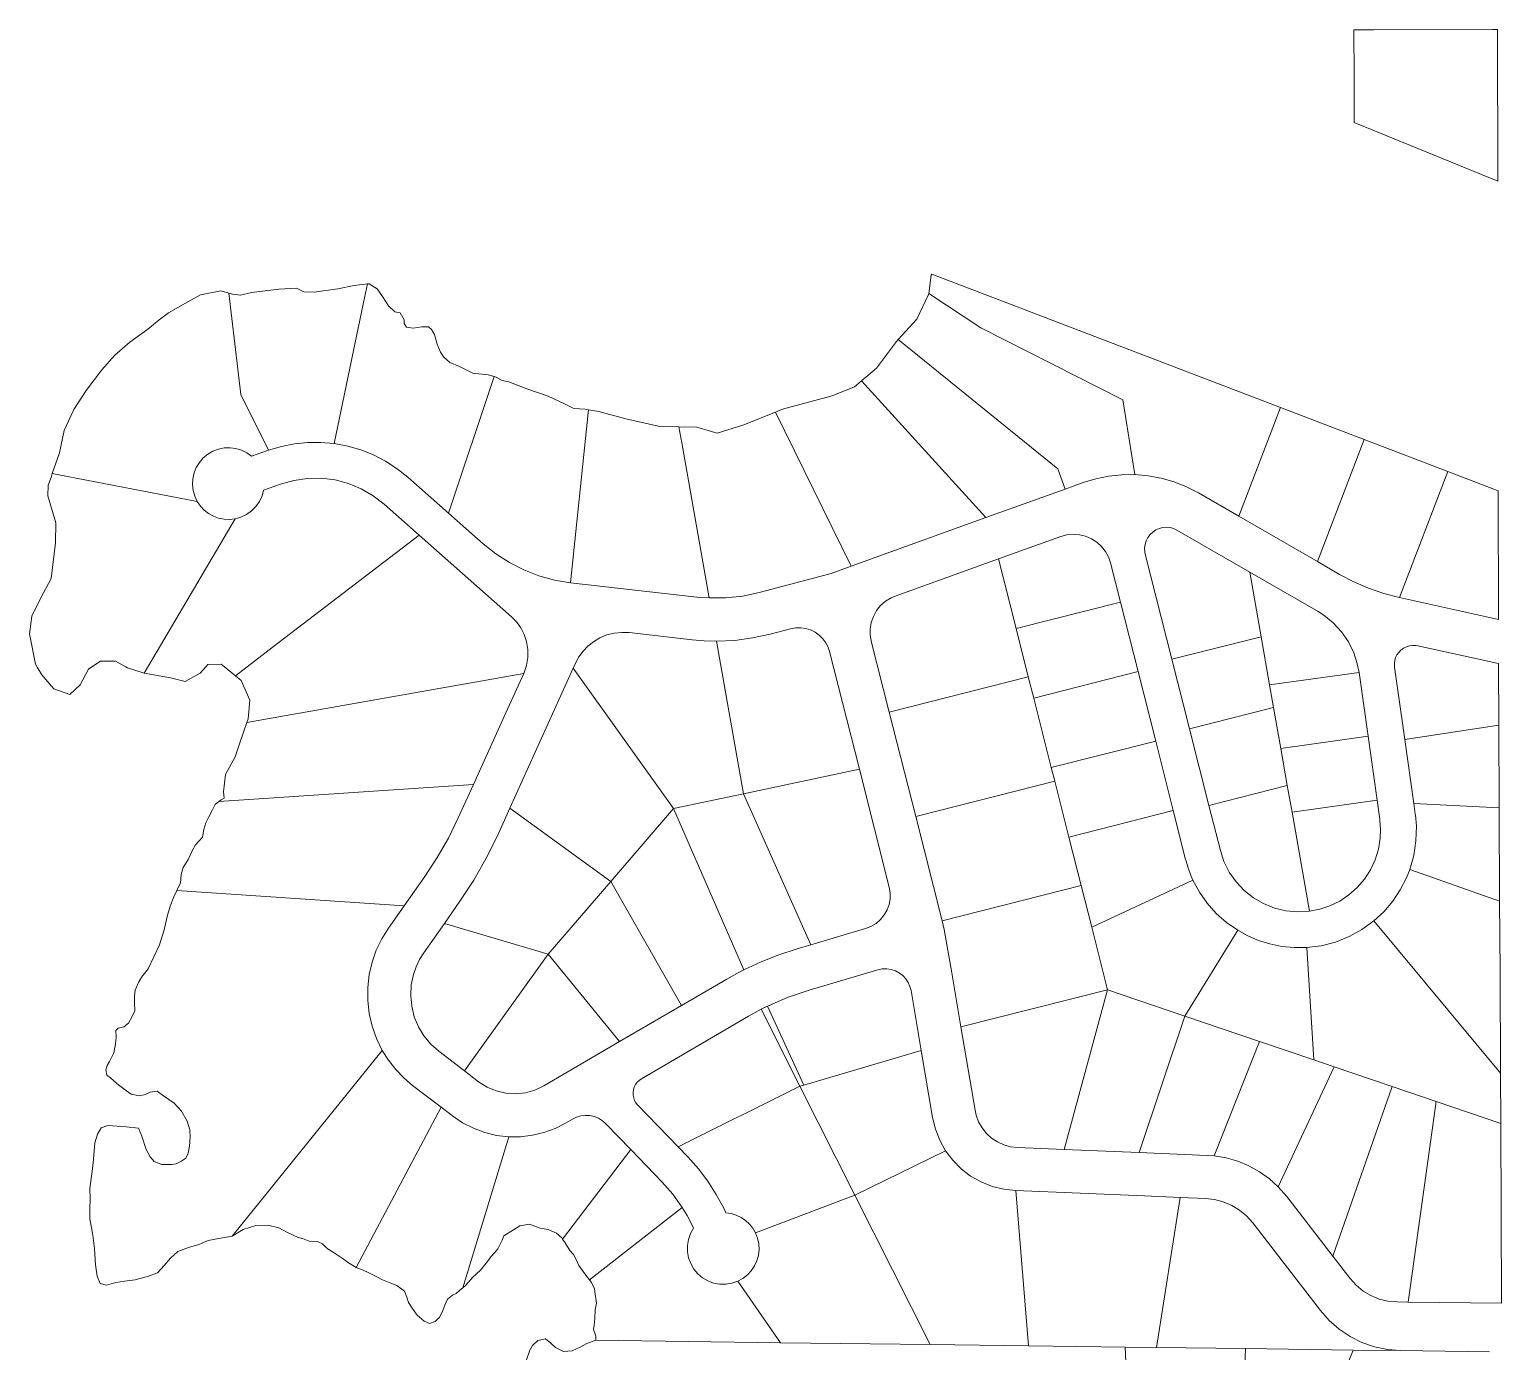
# Model space of a CAD drawing. Header units: feet. Extents: x 2741712 to 2750472, y 1004852 to 1013442.
# Drawn here: x 2746811 to 2748863, y 1011599 to 1013442 of the extents above; entities that cross this region are included whole.
import ezdxf

# ---------------------------------------------------------------- set-up
doc = ezdxf.new("R2010")
doc.units = ezdxf.units.FT
doc.header["$LTSCALE"] = 0.015
doc.header["$MEASUREMENT"] = 0
doc.layers.add('Carver County Parcels', color=7, linetype='Continuous')

msp = doc.modelspace()

# ---------------------------------------------------------------- linework, layer by layer
at = {"layer": 'Carver County Parcels', "lineweight": 5, "ltscale": 100}
for p, q in [((2748685.3, 1013441.9), (2748657.4, 1013441.9)), ((2748657.4, 1013441.9), (2748657.5, 1013377.4)), ((2748850.4, 1013442.2), (2748685.3, 1013441.9)), ((2748685.3, 1013441.9), (2748685.3, 1013441.9)), ((2748857.4, 1013442.2), (2748850.4, 1013442.2)), ((2748857.8, 1013230.8), (2748857.4, 1013442.2)), ((2748657.5, 1013377.4), (2748657.6, 1013312.4)), ((2748657.6, 1013312.4), (2748857.8, 1013230.8)), ((2748068.2, 1013099.6), (2748064.7, 1013074.1)), ((2748069, 1013101), (2748068.2, 1013099.6)), ((2748554.9, 1012915.3), (2748069, 1013101)), ((2747078, 1013077.7), (2747049.9, 1013072.2)), ((2747089.4, 1013074.5), (2747078, 1013077.7)), ((2747159, 1013080.4), (2747120.7, 1013075.7)), ((2747183.5, 1013081.6), (2747159, 1013080.4)), ((2747193.8, 1013076.6), (2747183.5, 1013081.6)), ((2747208.4, 1013075.8), (2747193.8, 1013076.6)), ((2747241.1, 1013080.6), (2747208.4, 1013075.8)), ((2747263.9, 1013085.3), (2747241.1, 1013080.6)), ((2747282.6, 1013087.4), (2747263.9, 1013085.3)), ((2747277.1, 1013061.4), (2747282.6, 1013087.4)), ((2747284.9, 1013087.7), (2747282.6, 1013087.4)), ((2747295.9, 1013080.5), (2747284.9, 1013087.7)), ((2747303.4, 1013069.9), (2747295.9, 1013080.5)), ((2747032, 1013062.6), (2747005.4, 1013047.2)), ((2747049.9, 1013072.2), (2747032, 1013062.6)), ((2747089.4, 1013074.5), (2747089.4, 1013074.5)), ((2747094.4, 1013073.1), (2747089.4, 1013074.5)), ((2747089.4, 1013074.5), (2747105.9, 1012933.4)), ((2747105.6, 1013071.7), (2747094.4, 1013073.1)), ((2747120.7, 1013075.7), (2747105.6, 1013071.7)), ((2747236.2, 1012865), (2747277.1, 1013061.4)), ((2747311.9, 1013057.1), (2747303.4, 1013069.9)), ((2747320.8, 1013048.5), (2747311.9, 1013057.1)), ((2748064.5, 1013072.7), (2748048.1, 1013038.3)), ((2748064.7, 1013074.1), (2748064.5, 1013072.7)), ((2748064.7, 1013074.1), (2748137.6, 1013026.5)), ((2746992, 1013037.3), (2746976.3, 1013024.3)), ((2747005.4, 1013047.2), (2746992, 1013037.3)), ((2747328, 1013047.3), (2747320.8, 1013048.5)), ((2747333.5, 1013037.4), (2747328, 1013047.3)), ((2747333.8, 1013032.2), (2747333.5, 1013037.4)), ((2748048.1, 1013038.3), (2748022.4, 1013010.2)), ((2746976.3, 1013024.3), (2746951.5, 1013006.3)), ((2747336.9, 1013027.1), (2747333.8, 1013032.2)), ((2747346.4, 1013026), (2747336.9, 1013027.1)), ((2747358.4, 1013027.7), (2747346.4, 1013026)), ((2747367.4, 1013027.9), (2747358.4, 1013027.7)), ((2747371.7, 1013024.2), (2747367.4, 1013027.9)), ((2747375.8, 1013016.9), (2747371.7, 1013024.2)), ((2747379.5, 1013003.4), (2747375.8, 1013016.9)), ((2748335.4, 1012925.9), (2748137.6, 1013026.5)), ((2746951.5, 1013006.3), (2746930.6, 1012988.2)), ((2747384.3, 1012992.6), (2747379.5, 1013003.4)), ((2748019.7, 1013007.1), (2747992, 1012969.9)), ((2748022.4, 1013010.2), (2748019.7, 1013007.1)), ((2748244.8, 1012829.7), (2748022.4, 1013010.2)), ((2746930.6, 1012988.2), (2746912.3, 1012967.8)), ((2747387.1, 1012988.1), (2747384.3, 1012992.6)), ((2747388.3, 1012986.1), (2747387.1, 1012988.1)), ((2747397.4, 1012978.2), (2747388.3, 1012986.1)), ((2747410.8, 1012972.2), (2747397.4, 1012978.2)), ((2746912.3, 1012967.8), (2746890.6, 1012938.9)), ((2747458.9, 1012958.5), (2747395.4, 1012767.9)), ((2747429.2, 1012962.9), (2747410.8, 1012972.2)), ((2747450.6, 1012961), (2747429.2, 1012962.9)), ((2747458.9, 1012958.5), (2747450.6, 1012961)), ((2747461.9, 1012957.6), (2747458.9, 1012958.5)), ((2747458.9, 1012958.5), (2747458.9, 1012958.5)), ((2747470.2, 1012952.9), (2747461.9, 1012957.6)), ((2747479.5, 1012951), (2747470.2, 1012952.9)), ((2747992, 1012969.9), (2747971.1, 1012952.3)), ((2746890.6, 1012938.9), (2746873.3, 1012912.3)), ((2747105.9, 1012933.4), (2747144.7, 1012855.6)), ((2747504.8, 1012941.1), (2747479.5, 1012951)), ((2747534.2, 1012931.2), (2747504.8, 1012941.1)), ((2747961.4, 1012944.1), (2747930.1, 1012931.6)), ((2747971.1, 1012952.3), (2747961.4, 1012944.1)), ((2748144.6, 1012761.7), (2747971.1, 1012952.3)), ((2746873.3, 1012912.3), (2746859.9, 1012883.3)), ((2747557.3, 1012920.4), (2747534.2, 1012931.2)), ((2747570.1, 1012913.7), (2747557.3, 1012920.4)), ((2747586, 1012912.7), (2747570.1, 1012913.7)), ((2747590.6, 1012911.9), (2747586, 1012912.7)), ((2747590.6, 1012911.9), (2747590.2, 1012907.7)), ((2747605, 1012909.7), (2747590.6, 1012911.9)), ((2747590.6, 1012911.9), (2747590.6, 1012911.9)), ((2747861.2, 1012912.7), (2747851.2, 1012908.7)), ((2747930.1, 1012931.6), (2747861.2, 1012912.7)), ((2748335.4, 1012925.9), (2748352, 1012821.7)), ((2748554.9, 1012915.3), (2748496.8, 1012763.8)), ((2748671.7, 1012870.7), (2748554.9, 1012915.3)), ((2748554.9, 1012915.3), (2748554.9, 1012915.3)), ((2747565.7, 1012671), (2747590.2, 1012907.7)), ((2747642.8, 1012899.4), (2747605, 1012909.7)), ((2747689.8, 1012888.6), (2747642.8, 1012899.4)), ((2747851.2, 1012908.7), (2747805.8, 1012890.6)), ((2747956.8, 1012694), (2747851.2, 1012908.7)), ((2746859.9, 1012883.3), (2746853.3, 1012852.2)), ((2747716.7, 1012888.2), (2747689.8, 1012888.6)), ((2747716.7, 1012888.2), (2747716.7, 1012888.2)), ((2747741.5, 1012887.8), (2747716.7, 1012888.2)), ((2747716.7, 1012888.2), (2747720.6, 1012865.9)), ((2747769.7, 1012879.4), (2747741.5, 1012887.8)), ((2747805.8, 1012890.6), (2747769.7, 1012879.4)), ((2748606.4, 1012700.6), (2748671.7, 1012870.7)), ((2748671.7, 1012870.7), (2748671.7, 1012870.7)), ((2748788.5, 1012826.1), (2748671.7, 1012870.7)), ((2746853.3, 1012852.2), (2746843.3, 1012823.1)), ((2747053.6, 1012844.9), (2747060, 1012850.1)), ((2747060, 1012850.1), (2747067.1, 1012854.3)), ((2747067.1, 1012854.3), (2747074.8, 1012857.2)), ((2747074.8, 1012857.2), (2747082.8, 1012858.9)), ((2747082.8, 1012858.9), (2747091, 1012859.1)), ((2747091, 1012859.1), (2747099.2, 1012858.1)), ((2747099.2, 1012858.1), (2747107.1, 1012855.7)), ((2747107.1, 1012855.7), (2747114.4, 1012852)), ((2747114.4, 1012852), (2747121.1, 1012847.2)), ((2747121.1, 1012847.2), (2747144.7, 1012855.6)), ((2747144.7, 1012855.6), (2747162.5, 1012861)), ((2747162.5, 1012861), (2747180.7, 1012864.6)), ((2747180.7, 1012864.6), (2747199.2, 1012866.5)), ((2747199.2, 1012866.5), (2747217.7, 1012866.6)), ((2747217.7, 1012866.6), (2747236.2, 1012865)), ((2747236.2, 1012865), (2747236.2, 1012865)), ((2747236.2, 1012865), (2747255, 1012861.5)), ((2747255, 1012861.5), (2747273.3, 1012856.2)), ((2747273.3, 1012856.2), (2747291, 1012849.1)), ((2747720.6, 1012865.9), (2747758.6, 1012649.8)), ((2747040.9, 1012824), (2747044, 1012831.6)), ((2747044, 1012831.6), (2747048.3, 1012838.7)), ((2747048.3, 1012838.7), (2747053.6, 1012844.9)), ((2747291, 1012849.1), (2747307.9, 1012840.3)), ((2747307.9, 1012840.3), (2747323.9, 1012829.9)), ((2747323.9, 1012829.9), (2747338.8, 1012818)), ((2748254.9, 1012801.4), (2748244.8, 1012829.7)), ((2748244.8, 1012829.7), (2748244.8, 1012829.7)), ((2746841.6, 1012817.9), (2746837.4, 1012806.8)), ((2746843.3, 1012823.1), (2746841.6, 1012817.9)), ((2746852.6, 1012821.3), (2746843.3, 1012823.1)), ((2747045.3, 1012784.2), (2746852.6, 1012821.3)), ((2747038.7, 1012807.8), (2747039.1, 1012816)), ((2747039.1, 1012816), (2747040.9, 1012824)), ((2747179.9, 1012813.7), (2747161.4, 1012808.5)), ((2747199, 1012816.4), (2747179.9, 1012813.7)), ((2747218.2, 1012816.6), (2747199, 1012816.4)), ((2747237.3, 1012814.2), (2747218.2, 1012816.6)), ((2747256, 1012809.2), (2747237.3, 1012814.2)), ((2747273.8, 1012801.9), (2747256, 1012809.2)), ((2747338.8, 1012818), (2747395.4, 1012767.9)), ((2748254.9, 1012801.4), (2748280.1, 1012810.5)), ((2748280.1, 1012810.5), (2748297.6, 1012815.9)), ((2748297.6, 1012815.9), (2748315.5, 1012819.6)), ((2748315.5, 1012819.6), (2748333.7, 1012821.5)), ((2748333.7, 1012821.5), (2748352, 1012821.7)), ((2748352, 1012821.7), (2748370.6, 1012820.1)), ((2748352, 1012821.7), (2748352, 1012821.7)), ((2748370.6, 1012820.1), (2748388.9, 1012816.7)), ((2748388.9, 1012816.7), (2748406.9, 1012811.6)), ((2748406.9, 1012811.6), (2748424.2, 1012804.7)), ((2748721, 1012650.2), (2748788.5, 1012826.1)), ((2748858.5, 1012799.3), (2748788.5, 1012826.1)), ((2748788.5, 1012826.1), (2748788.5, 1012826.1)), ((2746837.4, 1012806.8), (2746837.1, 1012792.3)), ((2746837.1, 1012792.3), (2746848.4, 1012754.7)), ((2747039.6, 1012799.6), (2747038.7, 1012807.8)), ((2747041.8, 1012791.7), (2747039.6, 1012799.6)), ((2747045.3, 1012784.2), (2747041.8, 1012791.7)), ((2747135.6, 1012791.9), (2747131.9, 1012784.1)), ((2747137.8, 1012800.1), (2747135.6, 1012791.9)), ((2747161.4, 1012808.5), (2747137.8, 1012800.1)), ((2747290.4, 1012792.3), (2747273.8, 1012801.9)), ((2747305.7, 1012780.5), (2747290.4, 1012792.3)), ((2748144.6, 1012761.7), (2748254.9, 1012801.4)), ((2748424.2, 1012804.7), (2748440.8, 1012796.2)), ((2748440.8, 1012796.2), (2748496.8, 1012763.8)), ((2748858.8, 1012619.7), (2748858.5, 1012799.3)), ((2748858.5, 1012799.3), (2748858.5, 1012799.3)), ((2747049.7, 1012777.9), (2747045.3, 1012784.2)), ((2747045.3, 1012784.2), (2747045.3, 1012784.2)), ((2747055, 1012772.2), (2747049.7, 1012777.9)), ((2747061.1, 1012767.5), (2747055, 1012772.2)), ((2747121, 1012771), (2747114, 1012766.1)), ((2747127, 1012777.1), (2747121, 1012771)), ((2747131.9, 1012784.1), (2747127, 1012777.1)), ((2747354.4, 1012737.5), (2747305.7, 1012780.5)), ((2746848.4, 1012754.7), (2746847.9, 1012726.5)), ((2747098, 1012760.1), (2746983.5, 1012565.5)), ((2747067.8, 1012763.8), (2747061.1, 1012767.5)), ((2747075.1, 1012761.1), (2747067.8, 1012763.8)), ((2747082.6, 1012759.6), (2747075.1, 1012761.1)), ((2747090.3, 1012759.2), (2747082.6, 1012759.6)), ((2747098, 1012760.1), (2747090.3, 1012759.2)), ((2747106.2, 1012762.4), (2747098, 1012760.1)), ((2747114, 1012766.1), (2747106.2, 1012762.4)), ((2747395.4, 1012767.9), (2747443.7, 1012725.3)), ((2747956.8, 1012694), (2748144.6, 1012761.7)), ((2748144.6, 1012761.7), (2748144.6, 1012761.7)), ((2748390.9, 1012747.9), (2748385.9, 1012746.6)), ((2748396, 1012748.3), (2748390.9, 1012747.9)), ((2748401.1, 1012747.8), (2748396, 1012748.3)), ((2748406.1, 1012746.4), (2748401.1, 1012747.8)), ((2748496.8, 1012763.8), (2748606.4, 1012700.6)), ((2747354.4, 1012737.5), (2747151.7, 1012581.9)), ((2747354.4, 1012737.5), (2747354.4, 1012737.5)), ((2747483.5, 1012623.3), (2747354.4, 1012737.5)), ((2748248.7, 1012735.4), (2748162, 1012704.2)), ((2748257.3, 1012737.7), (2748248.7, 1012735.4)), ((2748266.1, 1012738.6), (2748257.3, 1012737.7)), ((2748274.9, 1012737.9), (2748266.1, 1012738.6)), ((2748283.5, 1012735.9), (2748274.9, 1012737.9)), ((2748291.6, 1012732.4), (2748283.5, 1012735.9)), ((2748299, 1012727.6), (2748291.6, 1012732.4)), ((2748305.6, 1012721.6), (2748299, 1012727.6)), ((2748367.8, 1012729.4), (2748366.3, 1012724.4)), ((2748370.1, 1012734), (2748367.8, 1012729.4)), ((2748373.2, 1012738.1), (2748370.1, 1012734)), ((2748376.9, 1012741.7), (2748373.2, 1012738.1)), ((2748381.2, 1012744.5), (2748376.9, 1012741.7)), ((2748385.9, 1012746.6), (2748381.2, 1012744.5)), ((2748410.8, 1012744.2), (2748406.1, 1012746.4)), ((2748512.1, 1012685.7), (2748410.8, 1012744.2)), ((2746847.9, 1012726.5), (2746841.9, 1012676.9)), ((2747443.7, 1012725.3), (2747461.3, 1012711.2)), ((2747461.3, 1012711.2), (2747480.4, 1012699)), ((2748311, 1012714.7), (2748305.6, 1012721.6)), ((2748315.3, 1012706.9), (2748311, 1012714.7)), ((2748318.2, 1012698.5), (2748315.3, 1012706.9)), ((2748366.3, 1012724.4), (2748365.7, 1012719.3)), ((2748365.7, 1012719.3), (2748366, 1012714.2)), ((2748366, 1012714.2), (2748366.6, 1012710.8)), ((2748366.6, 1012710.8), (2748403.7, 1012564.3)), ((2747480.4, 1012699), (2747500.5, 1012688.8)), ((2747500.5, 1012688.8), (2747521.6, 1012680.6)), ((2747928.6, 1012683.9), (2747956.8, 1012694)), ((2747956.8, 1012694), (2747956.8, 1012694)), ((2748162, 1012704.2), (2748017.9, 1012652.3)), ((2748186.5, 1012607.3), (2748162, 1012704.2)), ((2748331.9, 1012644.1), (2748318.2, 1012698.5)), ((2748606.4, 1012700.6), (2748637.4, 1012682.7)), ((2746841.9, 1012676.9), (2746827.3, 1012649.9)), ((2747521.6, 1012680.6), (2747543.4, 1012674.7)), ((2747543.4, 1012674.7), (2747565.7, 1012671)), ((2747565.7, 1012671), (2747741.7, 1012651.1)), ((2747828.6, 1012657.4), (2747928.6, 1012683.9)), ((2748607.4, 1012630.7), (2748512.1, 1012685.7)), ((2748512.1, 1012685.7), (2748528, 1012595.8)), ((2748512.1, 1012685.7), (2748512.1, 1012685.7)), ((2748637.4, 1012682.7), (2748657.3, 1012672.2)), ((2748657.3, 1012672.2), (2748677.9, 1012663.2)), ((2746827.3, 1012649.9), (2746814.6, 1012624.3)), ((2747741.7, 1012651.1), (2747758.6, 1012649.8)), ((2747758.6, 1012649.8), (2747782.2, 1012650)), ((2747782.2, 1012650), (2747805.6, 1012652.5)), ((2747805.6, 1012652.5), (2747828.6, 1012657.4)), ((2748004.7, 1012645.3), (2747997.8, 1012639.2)), ((2748012.5, 1012650), (2748004.7, 1012645.3)), ((2748017.9, 1012652.3), (2748012.5, 1012650)), ((2748677.9, 1012663.2), (2748699.2, 1012655.9)), ((2748699.2, 1012655.9), (2748721, 1012650.2)), ((2748721, 1012650.2), (2748858.8, 1012619.7)), ((2746814.6, 1012624.3), (2746811.4, 1012599.8)), ((2747992.1, 1012632.1), (2747987.6, 1012624.1)), ((2747997.8, 1012639.2), (2747992.1, 1012632.1)), ((2748186.5, 1012607.3), (2748331.9, 1012644.1)), ((2748356.5, 1012547.2), (2748331.9, 1012644.1)), ((2748331.9, 1012644.1), (2748331.9, 1012644.1)), ((2748615.5, 1012625.6), (2748607.4, 1012630.7)), ((2748628.6, 1012615), (2748615.5, 1012625.6)), ((2747490.6, 1012616.1), (2747483.5, 1012623.3)), ((2747496.5, 1012607.9), (2747490.6, 1012616.1)), ((2747501.1, 1012598.9), (2747496.5, 1012607.9)), ((2747872.3, 1012606.9), (2747844, 1012599.4)), ((2747879.3, 1012608.2), (2747872.3, 1012606.9)), ((2747886.4, 1012608.3), (2747879.3, 1012608.2)), ((2747893.5, 1012607.3), (2747886.4, 1012608.3)), ((2747900.2, 1012605.2), (2747893.5, 1012607.3)), ((2747906.6, 1012602), (2747900.2, 1012605.2)), ((2747984.6, 1012615.5), (2747983.2, 1012606.4)), ((2747983.2, 1012606.4), (2747983.2, 1012598.3)), ((2747987.6, 1012624.1), (2747984.6, 1012615.5)), ((2748186.5, 1012607.3), (2748186.5, 1012607.3)), ((2748186.5, 1012607.3), (2748203.6, 1012539.8)), ((2748640.1, 1012602.6), (2748628.6, 1012615)), ((2746811.4, 1012599.8), (2746812.4, 1012595.1)), ((2746812.4, 1012595.1), (2746820, 1012557.7)), ((2747504.3, 1012589.3), (2747501.1, 1012598.9)), ((2747506.2, 1012578.1), (2747504.3, 1012589.3)), ((2747597.6, 1012588.8), (2747589.9, 1012582.7)), ((2747606.6, 1012594.2), (2747597.6, 1012588.8)), ((2747616.3, 1012598.2), (2747606.6, 1012594.2)), ((2747626.5, 1012600.7), (2747616.3, 1012598.2)), ((2747636.9, 1012601.8), (2747626.5, 1012600.7)), ((2747647.4, 1012601.4), (2747636.9, 1012601.8)), ((2747734.9, 1012591.5), (2747647.4, 1012601.4)), ((2747752, 1012590), (2747734.9, 1012591.5)), ((2747769.2, 1012589.6), (2747752, 1012590)), ((2747794.4, 1012590.7), (2747769.2, 1012589.6)), ((2747806.7, 1012376.8), (2747769.2, 1012589.6)), ((2747769.2, 1012589.6), (2747769.2, 1012589.6)), ((2747819.4, 1012594), (2747794.4, 1012590.7)), ((2747844, 1012599.4), (2747819.4, 1012594)), ((2747912.3, 1012597.8), (2747906.6, 1012602)), ((2747917.4, 1012592.8), (2747912.3, 1012597.8)), ((2747921.5, 1012587), (2747917.4, 1012592.8)), ((2747924.5, 1012581.2), (2747921.5, 1012587)), ((2747983.2, 1012598.3), (2747984.5, 1012590.4)), ((2747984.5, 1012590.4), (2747984.7, 1012589.7)), ((2747984.7, 1012589.7), (2748009.8, 1012490.7)), ((2748403.7, 1012564.3), (2748528, 1012595.8)), ((2748528, 1012595.8), (2748539.8, 1012528.5)), ((2748649.7, 1012588.7), (2748640.1, 1012602.6)), ((2748657.1, 1012573.5), (2748649.7, 1012588.7)), ((2748739.2, 1012583.7), (2748734.8, 1012583.1)), ((2748743.7, 1012583.6), (2748739.2, 1012583.7)), ((2748746.4, 1012583.1), (2748743.7, 1012583.6)), ((2746971.4, 1012545), (2746983.5, 1012565.5)), ((2747098.8, 1012541.3), (2747151.7, 1012581.9)), ((2747504.2, 1012555.4), (2747506.1, 1012566.7)), ((2747506.1, 1012566.7), (2747506.2, 1012578.1)), ((2747577.3, 1012567.6), (2747572.7, 1012559)), ((2747583.1, 1012575.6), (2747577.3, 1012567.6)), ((2747589.9, 1012582.7), (2747583.1, 1012575.6)), ((2747926.5, 1012575), (2747924.5, 1012581.2)), ((2747968.1, 1012410.9), (2747926.5, 1012575)), ((2748403.7, 1012564.3), (2748428.3, 1012467.4)), ((2748661.6, 1012560), (2748657.1, 1012573.5)), ((2748715.5, 1012566.6), (2748714.3, 1012562.5)), ((2748717.4, 1012570.4), (2748715.5, 1012566.6)), ((2748719.8, 1012573.9), (2748717.4, 1012570.4)), ((2748722.9, 1012577.1), (2748719.8, 1012573.9)), ((2748726.5, 1012579.8), (2748722.9, 1012577.1)), ((2748730.5, 1012581.8), (2748726.5, 1012579.8)), ((2748734.8, 1012583.1), (2748730.5, 1012581.8)), ((2748858.9, 1012558.2), (2748746.4, 1012583.1)), ((2746820, 1012557.7), (2746822.4, 1012553.4)), ((2746822.4, 1012553.4), (2746828.6, 1012542.4)), ((2746828.6, 1012542.4), (2746845.3, 1012523.1)), ((2746882.1, 1012528.6), (2746893.7, 1012550.3)), ((2746893.7, 1012550.3), (2746898.5, 1012553.6)), ((2746898.5, 1012553.6), (2746910.6, 1012561.7)), ((2746910.6, 1012561.7), (2746931.3, 1012561.5)), ((2746931.3, 1012561.5), (2746946, 1012553.7)), ((2746946, 1012553.7), (2746948.2, 1012552.5)), ((2746948.2, 1012552.5), (2746969.8, 1012545.3)), ((2746969.8, 1012545.3), (2746971.4, 1012545)), ((2746971.4, 1012545), (2747008, 1012538.3)), ((2747028.7, 1012533.5), (2747049.3, 1012544.8)), ((2747049.3, 1012544.8), (2747057.4, 1012553.9)), ((2747057.4, 1012553.9), (2747060.2, 1012557.1)), ((2747060.2, 1012557.1), (2747078.7, 1012557.6)), ((2747078.7, 1012557.6), (2747083.1, 1012554)), ((2747083.1, 1012554), (2747098.8, 1012541.3)), ((2747500.4, 1012544.7), (2747179.9, 1012487.7)), ((2747475.4, 1012489.6), (2747500.4, 1012544.7)), ((2747569.4, 1012551.7), (2747481.1, 1012356.7)), ((2747500.4, 1012544.7), (2747504.2, 1012555.4)), ((2747500.4, 1012544.7), (2747500.4, 1012544.7)), ((2747572.7, 1012559), (2747569.4, 1012551.7)), ((2747708.9, 1012356.1), (2747569.4, 1012551.7)), ((2748211.1, 1012510.3), (2748356.5, 1012547.2)), ((2748381.1, 1012450.2), (2748356.5, 1012547.2)), ((2748356.5, 1012547.2), (2748356.5, 1012547.2)), ((2748539.8, 1012528.5), (2748664.5, 1012546.1)), ((2748664.5, 1012546.1), (2748661.6, 1012560)), ((2748677.1, 1012457), (2748664.5, 1012546.1)), ((2748664.5, 1012546.1), (2748664.5, 1012546.1)), ((2748714.3, 1012562.5), (2748713.8, 1012558.3)), ((2748713.8, 1012558.3), (2748713.9, 1012554)), ((2748713.9, 1012554), (2748714, 1012553.1)), ((2748714, 1012553.1), (2748728.2, 1012452.3)), ((2748859.4, 1012472.3), (2748858.9, 1012558.2)), ((2746845.3, 1012523.1), (2746867.7, 1012515.4)), ((2746867.7, 1012515.4), (2746882.1, 1012528.6)), ((2747008, 1012538.3), (2747028.7, 1012533.5)), ((2747098.8, 1012541.3), (2747106.7, 1012534.9)), ((2747106.7, 1012534.9), (2747118.4, 1012507.2)), ((2748009.8, 1012490.7), (2748203.6, 1012539.8)), ((2748211.1, 1012510.3), (2748203.6, 1012539.8)), ((2748545.4, 1012497), (2748539.8, 1012528.5)), ((2748539.8, 1012528.5), (2748539.8, 1012528.5)), ((2747118.4, 1012507.2), (2747116.1, 1012481.1)), ((2748235.6, 1012413.4), (2748211.1, 1012510.3)), ((2748211.1, 1012510.3), (2748211.1, 1012510.3)), ((2747114.4, 1012476), (2747179.9, 1012487.7)), ((2747116.1, 1012481.1), (2747114.4, 1012476)), ((2747430.1, 1012389.6), (2747475.4, 1012489.6)), ((2747475.4, 1012489.6), (2747475.4, 1012489.6)), ((2748009.8, 1012490.7), (2748046.6, 1012345.3)), ((2748428.3, 1012467.4), (2748545.4, 1012497)), ((2748555.5, 1012439.8), (2748545.4, 1012497)), ((2747114.4, 1012476), (2747105.2, 1012449)), ((2748428.3, 1012467.4), (2748455.3, 1012360.7)), ((2748728.2, 1012452.3), (2748859.4, 1012472.3)), ((2748859.9, 1012357.3), (2748859.4, 1012472.3)), ((2748859.4, 1012472.3), (2748859.4, 1012472.3)), ((2747105.2, 1012449), (2747098, 1012428.1)), ((2748381.1, 1012450.2), (2748235.6, 1012413.4)), ((2748405.6, 1012353.3), (2748381.1, 1012450.2)), ((2748381.1, 1012450.2), (2748381.1, 1012450.2)), ((2748555.5, 1012439.8), (2748677.1, 1012457)), ((2748555.5, 1012439.8), (2748564.5, 1012388.4)), ((2748555.5, 1012439.8), (2748555.5, 1012439.8)), ((2748689.6, 1012367.9), (2748677.1, 1012457)), ((2748677.1, 1012457), (2748677.1, 1012457)), ((2748728.2, 1012452.3), (2748740.8, 1012363.2)), ((2747098, 1012428.1), (2747084.9, 1012403.5)), ((2747084.9, 1012403.5), (2747082, 1012379.6)), ((2747806.7, 1012376.8), (2747968.1, 1012410.9)), ((2748009.7, 1012246.8), (2747968.1, 1012410.9)), ((2747968.1, 1012410.9), (2747968.1, 1012410.9)), ((2748240.5, 1012394.4), (2748235.6, 1012413.4)), ((2747430.1, 1012389.6), (2747075.5, 1012366)), ((2747082, 1012379.6), (2747083, 1012370.9)), ((2747409.1, 1012343.2), (2747430.1, 1012389.6)), ((2748240.5, 1012394.4), (2748046.6, 1012345.3)), ((2748260.2, 1012316.5), (2748240.5, 1012394.4)), ((2748564.5, 1012388.4), (2748455.3, 1012360.7)), ((2748571.1, 1012351.2), (2748564.5, 1012388.4)), ((2747070.4, 1012361.9), (2747066.2, 1012353.4)), ((2747075.5, 1012366), (2747070.4, 1012361.9)), ((2747078.6, 1012368.4), (2747075.5, 1012366)), ((2747083, 1012370.9), (2747078.6, 1012368.4)), ((2747806.7, 1012376.8), (2747708.9, 1012356.1)), ((2747900.4, 1012166.5), (2747806.7, 1012376.8)), ((2748455.3, 1012360.7), (2748471.3, 1012297.7)), ((2748689.6, 1012367.9), (2748571.1, 1012351.2)), ((2748689.6, 1012367.9), (2748689.6, 1012367.9)), ((2748693.4, 1012341.4), (2748689.6, 1012367.9)), ((2748859.9, 1012357.3), (2748740.8, 1012363.2)), ((2748740.8, 1012363.2), (2748742.9, 1012348.4)), ((2747061.4, 1012344.5), (2747057.2, 1012336.1)), ((2747066.2, 1012353.4), (2747061.4, 1012344.5)), ((2747395.3, 1012315), (2747409.1, 1012343.2)), ((2747481.1, 1012356.7), (2747463.7, 1012318.4)), ((2747621.5, 1012254.6), (2747481.1, 1012356.7)), ((2747708.9, 1012356.1), (2747621.5, 1012254.6)), ((2747806.9, 1012131.4), (2747708.9, 1012356.1)), ((2747708.9, 1012356.1), (2747708.9, 1012356.1)), ((2748046.6, 1012345.3), (2748083.4, 1012199.9)), ((2748405.6, 1012353.3), (2748260.2, 1012316.5)), ((2748405.6, 1012353.3), (2748405.6, 1012353.3)), ((2748422.8, 1012285.4), (2748405.6, 1012353.3)), ((2748595.4, 1012213.1), (2748571.1, 1012351.2)), ((2748571.1, 1012351.2), (2748571.1, 1012351.2)), ((2748693.6, 1012339.5), (2748693.4, 1012341.4)), ((2748694.5, 1012327.2), (2748693.6, 1012339.5)), ((2748742.9, 1012348.4), (2748743, 1012347.3)), ((2748743, 1012347.3), (2748744.4, 1012331.5)), ((2748859.9, 1012357.3), (2748859.9, 1012357.3)), ((2748860.5, 1012227.3), (2748859.9, 1012357.3)), ((2747054.6, 1012327.2), (2747052.5, 1012316.5)), ((2747057.2, 1012336.1), (2747054.6, 1012327.2)), ((2747463.7, 1012318.4), (2747448.2, 1012286.9)), ((2748694, 1012314.9), (2748694.5, 1012327.2)), ((2748744.4, 1012331.5), (2748743.8, 1012311.1)), ((2747038.5, 1012298.2), (2747032.7, 1012285.1)), ((2747042.8, 1012305.7), (2747038.5, 1012298.2)), ((2747052.5, 1012316.5), (2747042.8, 1012305.7)), ((2747379.7, 1012287.8), (2747395.3, 1012315)), ((2748260.2, 1012316.5), (2748260.2, 1012316.5)), ((2748260.2, 1012316.5), (2748277.3, 1012249)), ((2748471.3, 1012297.7), (2748476.3, 1012282.4)), ((2748686.9, 1012284.9), (2748691.5, 1012299.6)), ((2748691.5, 1012299.6), (2748694, 1012314.9)), ((2748743.8, 1012311.1), (2748740.8, 1012291)), ((2747032.7, 1012285.1), (2747025.5, 1012274)), ((2747362.5, 1012261.6), (2747379.7, 1012287.8)), ((2747448.2, 1012286.9), (2747430.8, 1012256.4)), ((2748423.1, 1012284.3), (2748422.8, 1012285.4)), ((2748426.3, 1012273.5), (2748423.1, 1012284.3)), ((2748476.3, 1012282.4), (2748483.7, 1012267.7)), ((2748680.4, 1012270.9), (2748686.9, 1012284.9)), ((2748740.8, 1012291), (2748735.2, 1012271.3)), ((2747022.9, 1012264.5), (2747022, 1012252.4)), ((2747025.5, 1012274), (2747022.9, 1012264.5)), ((2747333.7, 1012220.7), (2747362.5, 1012261.6)), ((2747430.8, 1012256.4), (2747411.5, 1012227.1)), ((2748433.1, 1012256.6), (2748292, 1012190.9)), ((2748430.3, 1012262.8), (2748426.3, 1012273.5)), ((2748433.1, 1012256.6), (2748430.3, 1012262.8)), ((2748433.1, 1012256.6), (2748433.1, 1012256.6)), ((2748442.1, 1012239.8), (2748433.1, 1012256.6)), ((2748483.7, 1012267.7), (2748493.1, 1012254.2)), ((2748662.1, 1012246.2), (2748672.1, 1012257.9)), ((2748672.1, 1012257.9), (2748680.4, 1012270.9)), ((2748730.6, 1012259.7), (2748722, 1012242.8)), ((2748735.2, 1012271.3), (2748730.6, 1012259.7)), ((2748860.5, 1012227.3), (2748735.2, 1012271.3)), ((2747016.8, 1012242.2), (2747012.8, 1012233.1)), ((2747017.4, 1012243.5), (2747016.8, 1012242.2)), ((2747016.8, 1012242.2), (2747333.7, 1012220.7)), ((2747022, 1012252.4), (2747017.4, 1012243.5)), ((2747621.5, 1012254.6), (2747534.2, 1012153.2)), ((2747720.2, 1012081.7), (2747621.5, 1012254.6)), ((2747621.5, 1012254.6), (2747621.5, 1012254.6)), ((2748011, 1012238.8), (2748009.7, 1012246.8)), ((2748010.9, 1012230.6), (2748011, 1012238.8)), ((2748083.4, 1012199.9), (2748277.3, 1012249)), ((2748292, 1012190.9), (2748277.3, 1012249)), ((2748453, 1012224.2), (2748442.1, 1012239.8)), ((2748493.1, 1012254.2), (2748504.3, 1012242.2)), ((2748504.3, 1012242.2), (2748517.2, 1012232)), ((2748637.7, 1012227.3), (2748650.5, 1012235.9)), ((2748650.5, 1012235.9), (2748662.1, 1012246.2)), ((2748722, 1012242.8), (2748711.4, 1012227)), ((2747007.6, 1012220.3), (2747003.6, 1012205.6)), ((2747012.8, 1012233.1), (2747007.6, 1012220.3)), ((2747311.9, 1012189.7), (2747333.7, 1012220.7)), ((2747333.7, 1012220.7), (2747333.7, 1012220.7)), ((2747411.5, 1012227.1), (2747389.7, 1012196.1)), ((2748002.7, 1012207.9), (2748006.7, 1012214.9)), ((2748006.7, 1012214.9), (2748009.5, 1012222.6)), ((2748009.5, 1012222.6), (2748010.9, 1012230.6)), ((2748465.6, 1012210), (2748453, 1012224.2)), ((2748517.2, 1012232), (2748531.4, 1012223.7)), ((2748531.4, 1012223.7), (2748546.7, 1012217.6)), ((2748546.7, 1012217.6), (2748562.6, 1012213.7)), ((2748595.4, 1012213.1), (2748609.9, 1012215.9)), ((2748609.9, 1012215.9), (2748623.9, 1012220.6)), ((2748623.9, 1012220.6), (2748637.7, 1012227.3)), ((2748711.4, 1012227), (2748699, 1012212.5)), ((2748861, 1012129.3), (2748860.5, 1012227.3)), ((2748860.5, 1012227.3), (2748860.5, 1012227.3)), ((2747003.6, 1012205.6), (2746999.1, 1012187)), ((2747389.7, 1012196.1), (2747361, 1012155.2)), ((2747534.2, 1012153.2), (2747389.7, 1012196.1)), ((2747984.3, 1012192), (2747991.3, 1012196.2)), ((2747991.3, 1012196.2), (2747997.5, 1012201.6)), ((2747997.5, 1012201.6), (2748002.7, 1012207.9)), ((2748083.4, 1012199.9), (2748086.5, 1012187.7)), ((2748479.9, 1012197.4), (2748465.6, 1012210)), ((2748495.4, 1012186.5), (2748479.9, 1012197.4)), ((2748562.6, 1012213.7), (2748579, 1012212.2)), ((2748579, 1012212.2), (2748595.4, 1012213.1)), ((2748595.4, 1012213.1), (2748595.4, 1012213.1)), ((2748685.1, 1012199.6), (2748668.6, 1012187.6)), ((2748699, 1012212.5), (2748685.1, 1012199.6)), ((2748861.6, 1011987.3), (2748685.1, 1012199.6)), ((2746999.1, 1012187), (2746992.5, 1012166.2)), ((2747294.9, 1012158.7), (2747302.5, 1012174.7)), ((2747302.5, 1012174.7), (2747311.9, 1012189.7)), ((2747900.4, 1012166.5), (2747976.7, 1012189)), ((2747976.7, 1012189), (2747984.3, 1012192)), ((2748086.5, 1012187.7), (2748096.8, 1012127.2)), ((2748292, 1012190.9), (2748292, 1012190.9)), ((2748292, 1012190.9), (2748314.1, 1012103.6)), ((2748495.4, 1012186.5), (2748421.8, 1012067)), ((2748509.6, 1012178.7), (2748495.4, 1012186.5)), ((2748495.4, 1012186.5), (2748495.4, 1012186.5)), ((2748524.5, 1012172.3), (2748509.6, 1012178.7)), ((2748650.7, 1012177.7), (2748631.7, 1012170.2)), ((2748668.6, 1012187.6), (2748650.7, 1012177.7)), ((2746992.5, 1012166.2), (2746976.8, 1012133)), ((2747289.1, 1012142.1), (2747294.9, 1012158.7)), ((2747361, 1012155.2), (2747355.1, 1012145.7)), ((2747417.7, 1011990.6), (2747534.2, 1012153.2)), ((2747534.2, 1012153.2), (2747534.2, 1012153.2)), ((2747534.2, 1012153.2), (2747633.9, 1012031.3)), ((2747831.1, 1012142.7), (2747855.9, 1012152.5)), ((2747855.9, 1012152.5), (2747881.2, 1012160.8)), ((2747881.2, 1012160.8), (2747900.4, 1012166.5)), ((2747900.4, 1012166.5), (2747900.4, 1012166.5)), ((2748540, 1012167.5), (2748524.5, 1012172.3)), ((2748557, 1012164), (2748540, 1012167.5)), ((2748574.3, 1012162.4), (2748557, 1012164)), ((2748591.6, 1012162.6), (2748574.3, 1012162.4)), ((2748611.9, 1012165.1), (2748591.6, 1012162.6)), ((2748591.6, 1012162.6), (2748591.6, 1012162.6)), ((2748591.6, 1012162.6), (2748601.6, 1012005.8)), ((2748631.7, 1012170.2), (2748611.9, 1012165.1)), ((2746976.8, 1012133), (2746969.8, 1012124)), ((2747285.1, 1012124.9), (2747289.1, 1012142.1)), ((2747350.2, 1012135.6), (2747346.6, 1012125)), ((2747355.1, 1012145.7), (2747350.2, 1012135.6)), ((2747806.9, 1012131.4), (2747831.1, 1012142.7)), ((2747999.9, 1012132.8), (2747993.7, 1012131.5)), ((2748006.3, 1012132.9), (2747999.9, 1012132.8)), ((2748012.6, 1012132), (2748006.3, 1012132.9)), ((2748018.6, 1012130), (2748012.6, 1012132)), ((2746963.7, 1012114.6), (2746958.9, 1012103.1)), ((2746969.2, 1012123.1), (2746963.7, 1012114.6)), ((2746969.8, 1012124), (2746969.2, 1012123.1)), ((2747283, 1012106.8), (2747285.1, 1012124.9)), ((2747346.6, 1012125), (2747343.6, 1012110.4)), ((2747720.2, 1012081.7), (2747783.5, 1012118.6)), ((2747783.5, 1012118.6), (2747797.2, 1012126.3)), ((2747797.2, 1012126.3), (2747806.9, 1012131.4)), ((2747806.9, 1012131.4), (2747806.9, 1012131.4)), ((2747977.9, 1012126.8), (2747898.2, 1012103.3)), ((2747993.7, 1012131.5), (2747977.9, 1012126.8)), ((2748024.2, 1012126.9), (2748018.6, 1012130)), ((2748028.9, 1012123.3), (2748024.2, 1012126.9)), ((2748024.2, 1012126.9), (2748024.2, 1012126.9)), ((2748033, 1012118.8), (2748028.9, 1012123.3)), ((2748036.2, 1012113.8), (2748033, 1012118.8)), ((2748038.6, 1012108.4), (2748036.2, 1012113.8)), ((2748096.8, 1012127.2), (2748109.5, 1012052.2)), ((2748861.6, 1011987.3), (2748861, 1012129.3)), ((2746958.9, 1012103.1), (2746957.9, 1012094.8)), ((2746957.9, 1012094.8), (2746957.9, 1012085.6)), ((2747283, 1012088.5), (2747283, 1012106.8)), ((2747343.6, 1012110.4), (2747342.8, 1012095.4)), ((2747342.8, 1012095.4), (2747344.2, 1012080.6)), ((2747868.7, 1012093.3), (2747840.2, 1012080.9)), ((2747898.2, 1012103.3), (2747868.7, 1012093.3)), ((2748040.1, 1012102.6), (2748038.6, 1012108.4)), ((2748054.3, 1012018.8), (2748040.1, 1012102.6)), ((2748109.5, 1012052.2), (2748314.1, 1012103.6)), ((2748253.4, 1011881), (2748314.1, 1012103.6)), ((2748421.8, 1012067), (2748314.1, 1012103.6)), ((2746958.5, 1012074.3), (2746954.8, 1012066.2)), ((2746957.9, 1012085.6), (2746958.5, 1012074.3)), ((2747285, 1012070.4), (2747283, 1012088.5)), ((2747289.1, 1012052.7), (2747285, 1012070.4)), ((2747344.2, 1012080.6), (2747347.8, 1012066.1)), ((2747633.9, 1012031.3), (2747720.2, 1012081.7)), ((2747720.2, 1012081.7), (2747720.2, 1012081.7)), ((2747831.2, 1012076.4), (2747813.7, 1012066.8)), ((2747840.2, 1012080.9), (2747831.2, 1012076.4)), ((2747885.3, 1011969.2), (2747831.2, 1012076.4)), ((2747890.6, 1011970.7), (2747840.2, 1012080.9)), ((2746934.9, 1012050.3), (2746932, 1012047)), ((2746943, 1012052), (2746934.9, 1012050.3)), ((2746949.6, 1012057.3), (2746943, 1012052)), ((2746954.8, 1012066.2), (2746949.6, 1012057.3)), ((2747295.2, 1012035.5), (2747289.1, 1012052.7)), ((2747347.8, 1012066.1), (2747353.5, 1012052.2)), ((2747353.5, 1012052.2), (2747361.3, 1012039.4)), ((2747813.7, 1012066.8), (2747664.4, 1011979.6)), ((2748109.5, 1012052.2), (2748129.3, 1011935.6)), ((2748358.3, 1011876.7), (2748421.8, 1012067)), ((2748421.8, 1012067), (2748525.9, 1012031.6)), ((2748421.8, 1012067), (2748421.8, 1012067)), ((2746932.3, 1012037.4), (2746931.2, 1012028.1)), ((2746932, 1012047), (2746932.3, 1012037.4)), ((2747303.2, 1012019.1), (2747295.2, 1012035.5)), ((2747361.3, 1012039.4), (2747370.8, 1012027.9)), ((2747528.5, 1011969.7), (2747633.9, 1012031.3)), ((2747633.9, 1012031.3), (2747633.9, 1012031.3)), ((2748525.9, 1012031.6), (2748462.7, 1011872.1)), ((2748525.9, 1012031.6), (2748525.9, 1012031.6)), ((2748525.9, 1012031.6), (2748601.6, 1012005.8)), ((2746928.9, 1012015.7), (2746923.1, 1012003.7)), ((2746931.2, 1012028.1), (2746928.9, 1012015.7)), ((2747303.2, 1012019.1), (2747094, 1011760.3)), ((2747311.9, 1012005.4), (2747303.2, 1012019.1)), ((2747370.8, 1012027.9), (2747382, 1012018)), ((2747382, 1012018), (2747417.7, 1011990.6)), ((2747890.6, 1011970.7), (2748054.3, 1012018.8)), ((2748070.1, 1011925.6), (2748054.3, 1012018.8)), ((2746919.8, 1011998.3), (2746918.1, 1011992.2)), ((2746918.1, 1011992.2), (2746919.4, 1011984.8)), ((2746923.1, 1012003.7), (2746919.8, 1011998.3)), ((2747321.9, 1011992.6), (2747311.9, 1012005.4)), ((2747333.1, 1011980.9), (2747321.9, 1011992.6)), ((2747417.7, 1011990.6), (2747437.5, 1011975.4)), ((2748630, 1011996.2), (2748552, 1011828.9)), ((2748601.6, 1012005.8), (2748630, 1011996.2)), ((2748601.6, 1012005.8), (2748601.6, 1012005.8)), ((2748710.5, 1011968.8), (2748630, 1011996.2)), ((2746919.4, 1011984.8), (2746924.2, 1011980.8)), ((2746924.2, 1011980.8), (2746933.1, 1011972.9)), ((2746933.1, 1011972.9), (2746943.4, 1011965)), ((2747345.5, 1011970.4), (2747333.1, 1011980.9)), ((2747385.2, 1011940), (2747345.5, 1011970.4)), ((2747437.5, 1011975.4), (2747449.2, 1011968)), ((2747449.2, 1011968), (2747461.9, 1011962.6)), ((2747516, 1011963.8), (2747528.5, 1011969.7)), ((2747654.4, 1011968.1), (2747653.3, 1011964.4)), ((2747656.1, 1011971.5), (2747654.4, 1011968.1)), ((2747658.4, 1011974.7), (2747656.1, 1011971.5)), ((2747661.2, 1011977.4), (2747658.4, 1011974.7)), ((2747664.4, 1011979.6), (2747661.2, 1011977.4)), ((2747715.4, 1011884.7), (2747885.3, 1011969.2)), ((2747890.6, 1011970.7), (2747885.3, 1011969.2)), ((2747885.3, 1011969.2), (2747885.3, 1011969.2)), ((2747885.3, 1011969.2), (2747961.9, 1011817.2)), ((2747890.6, 1011970.7), (2747890.6, 1011970.7)), ((2748710.5, 1011968.8), (2748628, 1011732.3)), ((2748710.5, 1011968.8), (2748710.5, 1011968.8)), ((2748772, 1011947.9), (2748710.5, 1011968.8)), ((2748862, 1011917.3), (2748861.6, 1011987.3)), ((2748861.6, 1011987.3), (2748861.6, 1011987.3)), ((2746943.4, 1011965), (2746953.4, 1011958)), ((2746953.4, 1011958), (2746964.7, 1011956)), ((2746964.7, 1011956), (2746972.9, 1011957.6)), ((2746972.9, 1011957.6), (2746979.7, 1011960.8)), ((2746979.7, 1011960.8), (2746989.5, 1011962.1)), ((2746989.5, 1011962.1), (2746998.5, 1011955.7)), ((2746998.5, 1011955.7), (2747013.1, 1011945.5)), ((2747461.9, 1011962.6), (2747475.3, 1011959.5)), ((2747475.3, 1011959.5), (2747489, 1011958.6)), ((2747489, 1011958.6), (2747502.8, 1011960.1)), ((2747502.8, 1011960.1), (2747516, 1011963.8)), ((2747653.3, 1011964.4), (2747652.7, 1011960.5)), ((2747652.7, 1011960.5), (2747652.8, 1011956.7)), ((2747652.8, 1011956.7), (2747653.6, 1011952.9)), ((2747653.6, 1011952.9), (2747654.9, 1011949.2)), ((2747654.9, 1011949.2), (2747656.8, 1011945.9)), ((2748772, 1011947.9), (2748733.2, 1011668.3)), ((2748772, 1011947.9), (2748772, 1011947.9)), ((2748772, 1011947.9), (2748862, 1011917.3)), ((2747013.1, 1011945.5), (2747023.4, 1011934.3)), ((2747023.4, 1011934.3), (2747031.4, 1011920.3)), ((2747266.6, 1011716.7), (2747385.2, 1011940)), ((2747385.2, 1011940), (2747385.2, 1011940)), ((2747401.1, 1011927.8), (2747385.2, 1011940)), ((2747415.1, 1011918.3), (2747401.1, 1011927.8)), ((2747580, 1011927.9), (2747573.8, 1011926.1)), ((2747586.3, 1011928.6), (2747580, 1011927.9)), ((2747592.6, 1011928.3), (2747586.3, 1011928.6)), ((2747598.8, 1011926.9), (2747592.6, 1011928.3)), ((2747604.7, 1011924.5), (2747598.8, 1011926.9)), ((2747656.8, 1011945.9), (2747659.3, 1011942.9)), ((2747659.3, 1011942.9), (2747715.4, 1011884.7)), ((2748129.3, 1011935.6), (2748130.9, 1011928.8)), ((2748130.9, 1011928.8), (2748134.3, 1011919.6)), ((2746911.4, 1011911.1), (2746906.4, 1011902.4)), ((2746920.7, 1011914.6), (2746911.4, 1011911.1)), ((2746946.4, 1011912.7), (2746920.7, 1011914.6)), ((2746963.3, 1011910.5), (2746946.4, 1011912.7)), ((2746968.3, 1011899.4), (2746963.3, 1011910.5)), ((2747031.4, 1011920.3), (2747035.1, 1011908.3)), ((2747035.1, 1011908.3), (2747035.5, 1011898.1)), ((2747430.2, 1011910.6), (2747415.1, 1011918.3)), ((2747446.1, 1011904.7), (2747430.2, 1011910.6)), ((2747544, 1011910.4), (2747528.5, 1011904.7)), ((2747558.7, 1011917.9), (2747544, 1011910.4)), ((2747568.1, 1011923.4), (2747558.7, 1011917.9)), ((2747573.8, 1011926.1), (2747568.1, 1011923.4)), ((2747610.1, 1011921.1), (2747604.7, 1011924.5)), ((2747614.9, 1011916.9), (2747610.1, 1011921.1)), ((2747649.6, 1011881), (2747614.9, 1011916.9)), ((2748074, 1011909.4), (2748070.1, 1011925.6)), ((2748080.1, 1011893.9), (2748074, 1011909.4)), ((2748134.3, 1011919.6), (2748139.1, 1011911.1)), ((2748139.1, 1011911.1), (2748145.2, 1011903.5)), ((2748863.1, 1011666.8), (2748862, 1011917.3)), ((2748862, 1011917.3), (2748862, 1011917.3)), ((2746902.6, 1011890.3), (2746901.7, 1011878.7)), ((2746906.4, 1011902.4), (2746902.6, 1011890.3)), ((2746974, 1011880.8), (2746968.3, 1011899.4)), ((2747035.5, 1011898.1), (2747034.7, 1011885.5)), ((2747479.4, 1011898.8), (2747415.5, 1011688.2)), ((2747462.6, 1011900.7), (2747446.1, 1011904.7)), ((2747479.4, 1011898.8), (2747462.6, 1011900.7)), ((2747479.4, 1011898.8), (2747479.4, 1011898.8)), ((2747496, 1011898.8), (2747479.4, 1011898.8)), ((2747512.4, 1011900.8), (2747496, 1011898.8)), ((2747528.5, 1011904.7), (2747512.4, 1011900.8)), ((2748088.2, 1011879.3), (2748080.1, 1011893.9)), ((2748145.2, 1011903.5), (2748152.3, 1011896.9)), ((2748152.3, 1011896.9), (2748160.5, 1011891.5)), ((2748160.5, 1011891.5), (2748169.3, 1011887.4)), ((2748169.3, 1011887.4), (2748178.7, 1011884.8)), ((2746901.7, 1011878.7), (2746899.6, 1011857.8)), ((2746979.5, 1011871), (2746974, 1011880.8)), ((2746985.3, 1011864.4), (2746979.5, 1011871)), ((2747029.3, 1011869), (2747023.5, 1011864.7)), ((2747032.8, 1011876), (2747029.3, 1011869)), ((2747034.7, 1011885.5), (2747032.8, 1011876)), ((2747554.5, 1011755.9), (2747649.6, 1011881)), ((2747693.3, 1011835.6), (2747649.6, 1011881)), ((2747649.6, 1011881), (2747649.6, 1011881)), ((2747715.4, 1011884.7), (2747729.3, 1011870.3)), ((2747729.3, 1011870.3), (2747743.8, 1011854.1)), ((2747961.9, 1011817.2), (2748088.2, 1011879.3)), ((2748088.2, 1011879.3), (2748088.2, 1011879.3)), ((2748098.2, 1011866), (2748088.2, 1011879.3)), ((2748110, 1011854.1), (2748098.2, 1011866)), ((2748178.7, 1011884.8), (2748188.4, 1011883.6)), ((2748188.4, 1011883.6), (2748253.4, 1011881)), ((2748253.4, 1011881), (2748253.4, 1011881)), ((2748253.4, 1011881), (2748358.3, 1011876.7)), ((2748358.3, 1011876.7), (2748452.7, 1011872.8)), ((2748452.7, 1011872.8), (2748462.7, 1011872.1)), ((2748462.7, 1011872.1), (2748479.3, 1011869.3)), ((2748479.3, 1011869.3), (2748495.5, 1011864.7)), ((2746899.6, 1011857.8), (2746895.5, 1011826.7)), ((2746996.1, 1011860.2), (2746985.3, 1011864.4)), ((2747009.5, 1011860.1), (2746996.1, 1011860.2)), ((2747016.1, 1011861), (2747009.5, 1011860.1)), ((2747023.5, 1011864.7), (2747016.1, 1011861)), ((2747743.8, 1011854.1), (2747757, 1011836.7)), ((2748123.2, 1011844), (2748110, 1011854.1)), ((2748495.5, 1011864.7), (2748511.1, 1011858.2)), ((2748511.1, 1011858.2), (2748525.8, 1011850)), ((2748525.8, 1011850), (2748539.5, 1011840.2)), ((2746895.5, 1011826.7), (2746896.2, 1011812.7)), ((2747708.1, 1011818.7), (2747693.3, 1011835.6)), ((2747757, 1011836.7), (2747768.7, 1011818.3)), ((2748137.7, 1011835.7), (2748123.2, 1011844)), ((2748153.2, 1011829.5), (2748137.7, 1011835.7)), ((2748169.4, 1011825.5), (2748153.2, 1011829.5)), ((2748186, 1011823.7), (2748169.4, 1011825.5)), ((2748539.5, 1011840.2), (2748552, 1011828.9)), ((2748552, 1011828.9), (2748563.8, 1011815.4)), ((2746896.2, 1011812.7), (2746895.5, 1011797.8)), ((2747721.1, 1011800.3), (2747708.1, 1011818.7)), ((2747768.7, 1011818.3), (2747779, 1011799.1)), ((2747823.3, 1011764.8), (2747961.9, 1011817.2)), ((2748066.9, 1011609.1), (2747961.9, 1011817.2)), ((2747961.9, 1011817.2), (2747961.9, 1011817.2)), ((2748186, 1011823.7), (2748186, 1011823.7)), ((2748365.4, 1011816.3), (2748186, 1011823.7)), ((2748186, 1011823.7), (2748203.9, 1011607.3)), ((2748415.3, 1011814.3), (2748365.4, 1011816.3)), ((2748365.4, 1011816.3), (2748365.4, 1011816.3)), ((2748382.1, 1011605), (2748415.3, 1011814.3)), ((2748450.3, 1011812.9), (2748415.3, 1011814.3)), ((2748463, 1011811.4), (2748450.3, 1011812.9)), ((2748475.3, 1011808.2), (2748463, 1011811.4)), ((2748487.1, 1011803.1), (2748475.3, 1011808.2)), ((2748563.8, 1011815.4), (2748628, 1011732.3)), ((2746895.5, 1011797.8), (2746895.5, 1011784.5)), ((2746895.5, 1011784.5), (2746899.6, 1011761.6)), ((2747591.9, 1011699.4), (2747721.1, 1011800.3)), ((2747727.9, 1011789), (2747721.1, 1011800.3)), ((2747721.1, 1011800.3), (2747721.1, 1011800.3)), ((2747734, 1011777.3), (2747727.9, 1011789)), ((2747779, 1011799.1), (2747782, 1011792.9)), ((2747782, 1011792.9), (2747789.3, 1011791.8)), ((2747789.3, 1011791.8), (2747796.5, 1011789.6)), ((2747796.5, 1011789.6), (2747803.2, 1011786.4)), ((2747803.2, 1011786.4), (2747809.4, 1011782.2)), ((2748498, 1011796.5), (2748487.1, 1011803.1)), ((2748507.8, 1011788.3), (2748498, 1011796.5)), ((2748516.3, 1011778.7), (2748507.8, 1011788.3)), ((2747094, 1011760.3), (2747109.1, 1011769.3)), ((2747109.1, 1011769.3), (2747127, 1011775.2)), ((2747127, 1011775.2), (2747143.6, 1011775.7)), ((2747143.6, 1011775.7), (2747158.8, 1011771.9)), ((2747158.8, 1011771.9), (2747171, 1011765.3)), ((2747171, 1011765.3), (2747185.9, 1011758.3)), ((2747472.8, 1011760.5), (2747486.3, 1011769.2)), ((2747486.3, 1011769.2), (2747494.9, 1011774.6)), ((2747494.9, 1011774.6), (2747508.5, 1011777.1)), ((2747508.5, 1011777.1), (2747523.3, 1011771.3)), ((2747523.3, 1011771.3), (2747534.3, 1011769.4)), ((2747534.3, 1011769.4), (2747546.2, 1011764.5)), ((2747546.2, 1011764.5), (2747553.3, 1011757.8)), ((2747729.9, 1011755.5), (2747732.7, 1011763.7)), ((2747732.7, 1011763.7), (2747736.9, 1011771.2)), ((2747736.9, 1011771.2), (2747734, 1011777.3)), ((2747809.4, 1011782.2), (2747814.9, 1011777.1)), ((2747814.9, 1011777.1), (2747819.6, 1011771.3)), ((2747819.6, 1011771.3), (2747823.3, 1011764.8)), ((2747823.3, 1011764.8), (2747826.2, 1011757.4)), ((2748610.6, 1011656.5), (2748516.3, 1011778.7)), ((2746899.6, 1011761.6), (2746901.9, 1011743.2)), ((2746901.9, 1011743.2), (2746903.7, 1011720.4)), ((2747018.4, 1011739), (2747033.2, 1011744.6)), ((2747033.2, 1011744.6), (2747047.6, 1011748.6)), ((2747047.6, 1011748.6), (2747060.4, 1011754.2)), ((2747060.4, 1011754.2), (2747075.4, 1011756.8)), ((2747075.4, 1011756.8), (2747094, 1011760.3)), ((2747185.9, 1011758.3), (2747192.2, 1011757)), ((2747192.2, 1011757), (2747201.4, 1011753.1)), ((2747201.4, 1011753.1), (2747213.9, 1011752.3)), ((2747213.9, 1011752.3), (2747220.1, 1011749.7)), ((2747220.1, 1011749.7), (2747224.6, 1011744.7)), ((2747224.6, 1011744.7), (2747227.8, 1011742)), ((2747460, 1011737.6), (2747464.4, 1011742.4)), ((2747464.4, 1011742.4), (2747470.1, 1011754.4)), ((2747470.1, 1011754.4), (2747472.8, 1011760.5)), ((2747553.3, 1011757.8), (2747554.5, 1011755.9)), ((2747554.5, 1011755.9), (2747558, 1011750.7)), ((2747558, 1011750.7), (2747564.5, 1011740.4)), ((2747728.4, 1011747), (2747729.9, 1011755.5)), ((2747728.5, 1011738.4), (2747728.4, 1011747)), ((2747826.2, 1011757.4), (2747827.9, 1011749.6)), ((2747827.9, 1011749.6), (2747828.3, 1011741.6)), ((2746999.2, 1011719.5), (2747007.8, 1011729.3)), ((2747007.8, 1011729.3), (2747018.4, 1011739)), ((2747227.8, 1011742), (2747236.3, 1011736.8)), ((2747236.3, 1011736.8), (2747247.4, 1011729.3)), ((2747247.4, 1011729.3), (2747256.3, 1011723)), ((2747256.3, 1011723), (2747266.6, 1011716.7)), ((2747439.9, 1011712.9), (2747449.9, 1011724.7)), ((2747449.9, 1011724.7), (2747454.5, 1011731.4)), ((2747454.5, 1011731.4), (2747460, 1011737.6)), ((2747564.5, 1011740.4), (2747569.6, 1011734.6)), ((2747569.6, 1011734.6), (2747573.2, 1011727.7)), ((2747573.2, 1011727.7), (2747577.3, 1011719.5)), ((2747730, 1011729.9), (2747728.5, 1011738.4)), ((2747733, 1011721.9), (2747730, 1011729.9)), ((2747737.3, 1011714.4), (2747733, 1011721.9)), ((2747825.2, 1011725.9), (2747821.9, 1011718.7)), ((2747827.4, 1011733.6), (2747825.2, 1011725.9)), ((2747828.3, 1011741.6), (2747827.4, 1011733.6)), ((2748628, 1011732.3), (2748652.1, 1011701)), ((2746903.7, 1011720.4), (2746905.7, 1011704.5)), ((2746905.7, 1011704.5), (2746910.2, 1011694.4)), ((2746958.9, 1011699.4), (2746977.4, 1011704.5)), ((2746977.4, 1011704.5), (2746990.1, 1011708.9)), ((2746990.1, 1011708.9), (2746999.2, 1011719.5)), ((2747266.6, 1011716.7), (2747267, 1011716.5)), ((2747267, 1011716.5), (2747275.5, 1011713.4)), ((2747275.5, 1011713.4), (2747284.5, 1011709.2)), ((2747284.5, 1011709.2), (2747295.5, 1011703.4)), ((2747295.5, 1011703.4), (2747303.4, 1011699.3)), ((2747419.8, 1011692), (2747428.7, 1011702.5)), ((2747428.7, 1011702.5), (2747439.9, 1011712.9)), ((2747577.3, 1011719.5), (2747587, 1011705.7)), ((2747587, 1011705.7), (2747591.9, 1011699.4)), ((2747742.9, 1011707.8), (2747737.3, 1011714.4)), ((2747749.4, 1011702.2), (2747742.9, 1011707.8)), ((2747756.9, 1011697.9), (2747749.4, 1011702.2)), ((2747805.7, 1011701.3), (2747798.7, 1011697.4)), ((2747812, 1011706.2), (2747805.7, 1011701.3)), ((2747817.5, 1011712), (2747812, 1011706.2)), ((2747821.9, 1011718.7), (2747817.5, 1011712)), ((2746910.2, 1011694.4), (2746918.6, 1011692.1)), ((2746918.6, 1011692.1), (2746931.9, 1011695.7)), ((2746931.9, 1011695.7), (2746944.1, 1011697.3)), ((2746944.1, 1011697.3), (2746958.9, 1011699.4)), ((2747303.4, 1011699.3), (2747312.9, 1011695.8)), ((2747312.9, 1011695.8), (2747323.5, 1011691.5)), ((2747323.5, 1011691.5), (2747334.2, 1011683.5)), ((2747334.2, 1011683.5), (2747337.4, 1011675.2)), ((2747406.3, 1011680.4), (2747411.5, 1011684.7)), ((2747411.5, 1011684.7), (2747415.5, 1011688.2)), ((2747415.5, 1011688.2), (2747419.8, 1011692)), ((2747591.9, 1011699.4), (2747594.4, 1011696.2)), ((2747594.4, 1011696.2), (2747598.8, 1011687.4)), ((2747598.8, 1011687.4), (2747599.5, 1011682.7)), ((2747599.5, 1011682.7), (2747601.7, 1011666.9)), ((2747765, 1011694.9), (2747756.9, 1011697.9)), ((2747773.4, 1011693.3), (2747765, 1011694.9)), ((2747782.1, 1011693.2), (2747773.4, 1011693.3)), ((2747790.6, 1011694.6), (2747782.1, 1011693.2)), ((2747798.7, 1011697.4), (2747790.6, 1011694.6)), ((2747858.1, 1011611.7), (2747798.7, 1011697.4)), ((2747798.7, 1011697.4), (2747798.7, 1011697.4)), ((2748652.1, 1011701), (2748660.5, 1011691.7)), ((2748660.5, 1011691.7), (2748670.2, 1011683.7)), ((2748670.2, 1011683.7), (2748681, 1011677.3)), ((2747337.4, 1011675.2), (2747339.7, 1011667.9)), ((2747339.7, 1011667.9), (2747344.7, 1011660)), ((2747344.7, 1011660), (2747351.8, 1011650)), ((2747387.6, 1011656.5), (2747390.4, 1011664.1)), ((2747390.4, 1011664.1), (2747394.3, 1011672.3)), ((2747394.3, 1011672.3), (2747401, 1011677.9)), ((2747401, 1011677.9), (2747406.3, 1011680.4)), ((2747601.7, 1011666.9), (2747599.7, 1011657.7)), ((2748681, 1011677.3), (2748692.6, 1011672.5)), ((2748692.6, 1011672.5), (2748704.8, 1011669.6)), ((2748704.8, 1011669.6), (2748717.3, 1011668.5)), ((2748717.3, 1011668.5), (2748733.2, 1011668.3)), ((2748733.2, 1011668.3), (2748863.1, 1011666.8)), ((2747351.8, 1011650), (2747361.7, 1011641.9)), ((2747361.7, 1011641.9), (2747369.2, 1011638.3)), ((2747369.2, 1011638.3), (2747376.9, 1011641.2)), ((2747376.9, 1011641.2), (2747381.3, 1011645.4)), ((2747381.3, 1011645.4), (2747382.8, 1011646.9)), ((2747382.8, 1011646.9), (2747387.6, 1011656.5)), ((2747599.2, 1011645.4), (2747598.3, 1011636.2)), ((2747599.7, 1011657.7), (2747599.2, 1011645.4)), ((2748622.8, 1011642.7), (2748610.6, 1011656.5)), ((2748636.7, 1011630.5), (2748622.8, 1011642.7)), ((2747598.3, 1011636.2), (2747597.4, 1011630.1)), ((2747597.4, 1011630.1), (2747600.8, 1011620.7)), ((2747600.8, 1011620.7), (2747600.8, 1011615)), ((2748652, 1011620.2), (2748636.7, 1011630.5)), ((2748668.6, 1011612), (2748652, 1011620.2)), ((2747509, 1011601.2), (2747503.7, 1011586.2)), ((2747512.4, 1011607.6), (2747509, 1011601.2)), ((2747519.9, 1011614.8), (2747512.4, 1011607.6)), ((2747530.7, 1011617.1), (2747519.9, 1011614.8)), ((2747538.2, 1011611.2), (2747530.7, 1011617.1)), ((2747544.4, 1011604.9), (2747538.2, 1011611.2)), ((2747555.9, 1011599.6), (2747544.4, 1011604.9)), ((2747567.8, 1011600.2), (2747555.9, 1011599.6)), ((2747579.8, 1011606.1), (2747567.8, 1011600.2)), ((2747588.3, 1011610.8), (2747579.8, 1011606.1)), ((2747600.8, 1011615), (2747588.3, 1011610.8)), ((2747858.1, 1011611.7), (2747600.8, 1011615)), ((2747600.8, 1011615), (2747600.8, 1011615)), ((2748066.9, 1011609.1), (2747858.1, 1011611.7)), ((2748066.9, 1011609.1), (2748066.9, 1011609.1)), ((2748203.9, 1011607.3), (2748066.9, 1011609.1)), ((2748338.6, 1011605.6), (2748203.9, 1011607.3)), ((2748338.6, 1011605.6), (2748343, 1011513.1)), ((2748338.6, 1011605.6), (2748382.1, 1011605)), ((2748506.5, 1011603.4), (2748382.1, 1011605)), ((2748382.1, 1011605), (2748382.1, 1011605)), ((2748499.9, 1011454.5), (2748506.5, 1011603.4)), ((2748656.5, 1011601.5), (2748506.5, 1011603.4)), ((2748586.6, 1011431.7), (2748656.5, 1011601.5)), ((2748656.5, 1011601.5), (2748656.5, 1011601.5)), ((2748722.5, 1011600.7), (2748656.5, 1011601.5)), ((2748686, 1011605.9), (2748668.6, 1011612)), ((2748704.1, 1011602.1), (2748686, 1011605.9)), ((2748722.5, 1011600.7), (2748704.1, 1011602.1)), ((2748846.5, 1011599.1), (2748722.5, 1011600.7)), ((2748722.5, 1011600.7), (2748722.5, 1011600.7))]:
    msp.add_line(p, q, dxfattribs=at)

doc.saveas('drawing.dxf')
